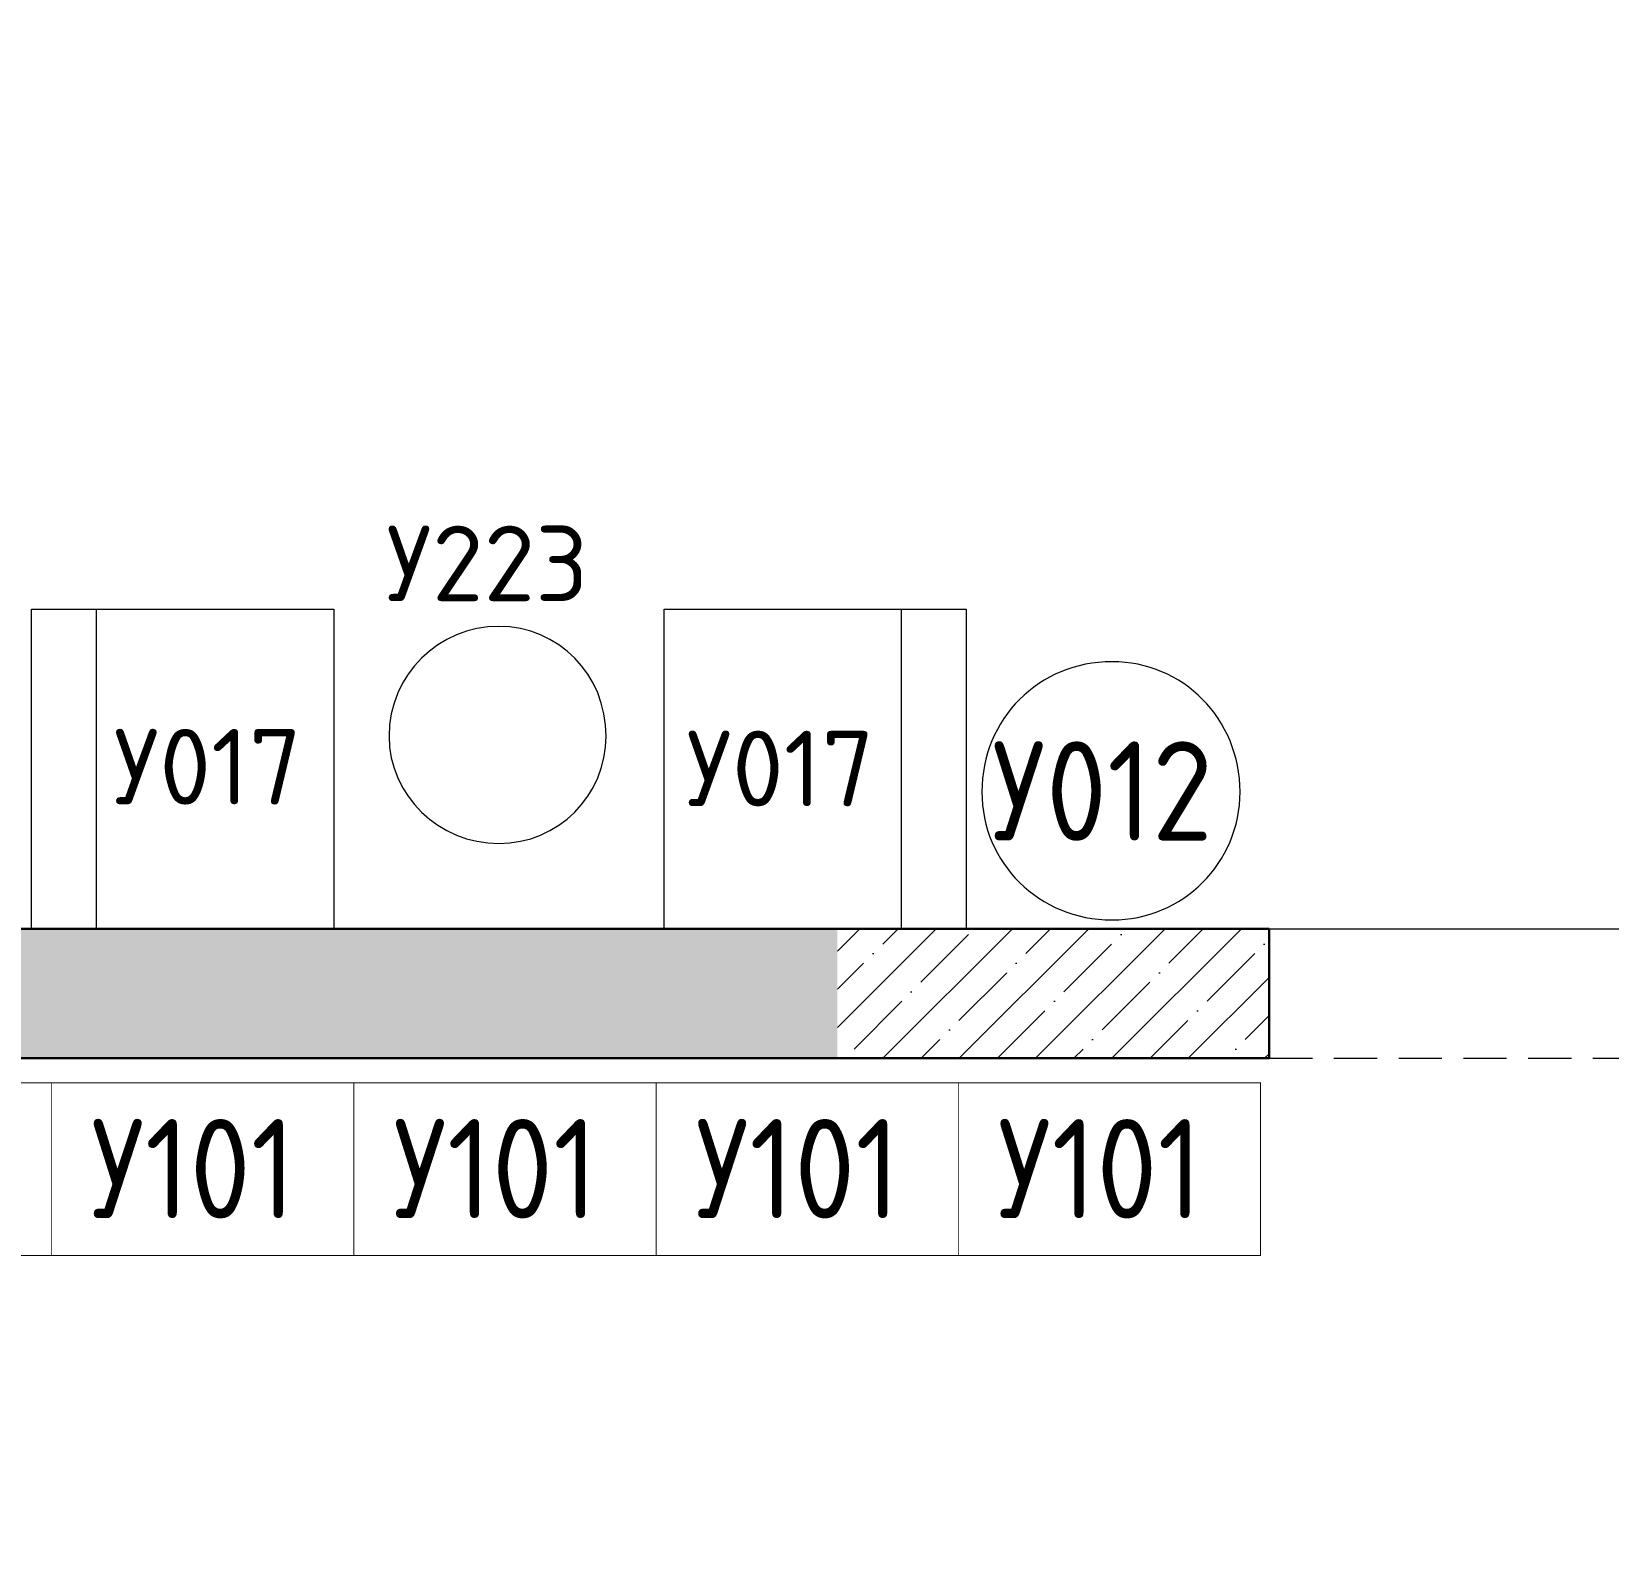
# Model space of a CAD drawing. Header units: millimetres. Extents: x -8417289 to 9420486, y 0 to 166066.
# Drawn here: x 87041 to 90693, y 73698 to 77243 of the extents above; entities that cross this region are included whole.
import ezdxf
from ezdxf import colors
from ezdxf.entities.mleader import LeaderData, LeaderLine
from ezdxf.math import Vec2, Vec3

# ---------------------------------------------------------------- set-up
doc = ezdxf.new("R2010")
doc.units = ezdxf.units.MM
doc.header["$MEASUREMENT"] = 0
doc.linetypes.add('ADSK_Штриховая_ш2 п1', pattern=[3, 2, -1])
doc.linetypes.add('CENTER', pattern=[2, 1.25, -0.25, 0.25, -0.25])
for name, color, linetype, lineweight in [('АР_Оси', 195, 'Continuous', 9), ('АР_Сущ Несущая стена', 216, 'Continuous', 30), ('АР_тонкая линия', 250, 'Continuous', 0), ('АР_Штриховка монолит', 250, 'Continuous', 9), ('ТХ_мебель передв', 250, 'Continuous', 13), ('ТХ_ОСНОВНОЙ', 103, 'Continuous', 25)]:
    doc.layers.add(name, color=color, linetype=linetype, lineweight=lineweight)
doc.layers.add('ТХ_мебель передв_поз', color=251, linetype='Continuous')
doc.layers.add('ТХ_привязки ЭО', color=96, linetype='Continuous')
doc.styles.add('ISOCPEUR', font='isocpeur.TTF')
doc.styles.add('ISOCPEUR_1', font='isocpeur.TTF', dxfattribs={"width": 0.9, "height": 250})

# ---------------------------------------------------------------- blocks, each defined once
blk = doc.blocks.new('У101')
at = {"layer": 'ТХ_мебель передв', "const_width": 2}
blk.add_lwpolyline([(341447.9, -227857.8), (342147.9, -227857.8), (342147.9, -228257.8), (341447.9, -228257.8)], close=True, dxfattribs=at)
blk = doc.blocks.new('У017')
at = {"layer": 'ТХ_мебель передв'}
blk.add_lwpolyline([(252941.7, -218301.8), (253681.7, -218301.8), (253681.7, -219001.8), (252941.7, -219001.8)], close=True, dxfattribs=at)
blk.add_lwpolyline([(252941.7, -219001.8), (252941.7, -218851.8), (253681.7, -218851.8), (253681.7, -219001.8)], dxfattribs=at)
blk = doc.blocks.new('Стол низкий')
at = {"layer": 'ТХ_мебель передв'}
blk.add_open_spline([(184399.6, -228430.1, 0), (184399.6, -228567.7, 0), (184288.4, -228678.8, 0), (184150.8, -228678.8, 0), (184013.3, -228678.8, 0), (183896.8, -228567.7, 0), (183896.8, -228430.1, 0), (183896.8, -228287.3, 0), (184013.3, -228176.1, 0), (184150.8, -228176.1, 0), (184288.4, -228176.1, 0), (184399.6, -228287.3, 0), (184399.6, -228430.1, 0)], degree=3, knots=[0, 0, 0, 0, 1, 1, 1, 2, 2, 2, 3, 3, 3, 4, 4, 4, 4], dxfattribs=at)
blk = doc.blocks.new('У012')
at = {"layer": 'ТХ_мебель передв'}
blk.add_open_spline([(-181454, 44963.5, -0.6), (-181454, 44799.5, -0.6), (-181586.3, 44667.2, -0.6), (-181750.4, 44667.2, -0.6), (-181919.7, 44667.2, -0.6), (-182052, 44799.5, -0.6), (-182052, 44963.5, -0.6), (-182052, 45132.9, -0.6), (-181919.7, 45265.2, -0.6), (-181750.4, 45265.2, -0.6), (-181586.3, 45265.2, -0.6), (-181454, 45132.9, -0.6), (-181454, 44963.5, -0.6)], degree=3, knots=[0, 0, 0, 0, 1, 1, 1, 2, 2, 2, 3, 3, 3, 4, 4, 4, 4], dxfattribs=at)
blk = doc.blocks.new('_None')

msp = doc.modelspace()

# ---------------------------------------------------------------- hatches: boundary and pattern name
at = {"layer": 'АР_Штриховка монолит', "ltscale": 100}
h = msp.add_hatch(dxfattribs=at)
h.set_pattern_fill('ANSI35', color=256, scale=500)
h.paths.add_polyline_path([(109437.5, 86650.7), (74937.5, 86650.7), (74937.5, 82685.7), (74937.5, 82485.7), (74937.5, 75165.7), (75037.5, 75165.7), (75037.5, 73908.2), (75237.5, 73908.2), (75237.5, 74865.7), (78992.5, 74865.7), (78992.5, 73698.2), (79192.5, 73698.2), (79192.5, 74865.7), (88907.5, 74865.7), (88907.5, 75165.7), (75237.5, 75165.7), (75237.5, 86350.7), (109437.5, 86350.7)])
h = msp.add_hatch(dxfattribs=at)
h.set_pattern_fill('ANSI35', color=256, scale=500)
h.set_pattern_definition([(45, (-3000.02, 0), (-88.38835, 88.38835), []), (45, (-2911.63, 0), (-88.38835, 88.38835), [156.25, -31.25, 0, -31.25])])
h.paths.add_polyline_path([(89907.5, 75165.7), (88907.5, 75165.7), (88907.5, 74865.7), (89907.5, 74865.7)])

# ---------------------------------------------------------------- linework, layer by layer
at = {"layer": 'АР_Оси', "linetype": 'CENTER', "ltscale": 1000}
msp.add_line((45508.7, 75165.7), (129105.9, 75165.7), dxfattribs=at)
at = {"layer": 'АР_Сущ Несущая стена', "ltscale": 100}
for p, q in [((75237.5, 75165.7), (89907.5, 75165.7)), ((89907.5, 75165.7), (89907.5, 74865.7)), ((79192.5, 74865.7), (89907.5, 74865.7))]:
    msp.add_line(p, q, dxfattribs=at)
at = {"layer": 'АР_тонкая линия', "linetype": 'ADSK_Штриховая_ш2 п1', "ltscale": 50}
for p, q in [((89907.5, 75165.7), (91907.5, 75165.7)), ((89907.5, 74865.7), (91907.5, 74865.7))]:
    msp.add_line(p, q, dxfattribs=at)
at = {"layer": 'ТХ_мебель передв', "ltscale": 100}
msp.add_lwpolyline([(88538.3, 74865.6), (89258.3, 74865.6)], dxfattribs=at)

# ---------------------------------------------------------------- block references
at = {"layer": 'ТХ_мебель передв'}
msp.add_blockref('У012', (271294.1, 30518.8, 0.6), dxfattribs=at)
at = {"layer": 'ТХ_ОСНОВНОЙ'}
for p, rotation in [((306042.8, 328847.4), 270), ((-129795.9, -177776), 90)]:
    msp.add_blockref('У017', p, dxfattribs=dict(at, rotation=rotation))
for name, p in [('Стол низкий', (-96027.8, 304041.8, 0)), ('У101', (-255060.3, 302666.6)), ('У101', (-254360.3, 302666.6)), ('У101', (-253660.3, 302666.6)), ('У101', (-252960.3, 302666.6)), ('У101', (-252260.3, 302666.6))]:
    msp.add_blockref(name, p, dxfattribs=at)

# ---------------------------------------------------------------- texts
at = {"layer": 'ТХ_мебель передв_поз', "color": 2, "lineweight": 35, "style": 'ISOCPEUR'}
for s, p in [('У223', (87861.9, 75923.9)), ('У017', (87230.5, 75453.2)), ('У017', (88556.9, 75449.1))]:
    msp.add_text(s, height=175, dxfattribs=at).set_placement(p)
at = {"layer": 'ТХ_мебель передв_поз', "color": 2, "style": 'ISOCPEUR_1', "width": 0.9}
msp.add_text('У012', height=230, dxfattribs=at).set_placement((89264.4, 75369.4))
at = {"layer": 'ТХ_мебель передв_поз', "color": 2, "lineweight": 35, "style": 'ISOCPEUR_1', "width": 0.9}
for p in [(87177.6, 74494.9), (87877.6, 74494.9), (88577.6, 74494.9), (89277.6, 74494.8)]:
    msp.add_text('У101', height=230, dxfattribs=at).set_placement(p)

# ---------------------------------------------------------------- leaders
at = {"layer": 'ТХ_привязки ЭО'}
ml = msp.add_multileader_mtext('Standard', dxfattribs=at)
ml.set_content('{\\fArial|b0|i0|c204|p34;Розетка на \\fArial|b0|i0|c0|p34;H-1800\\fArial|b0|i0|c204|p34;мм от УЧП\\Pдля подкл.:\\P- 1х0.5кВт/220В/1Ф - доп. оборуд-е}', color=256, style='ISOCPEUR')
ml.set_leader_properties()
ml.set_arrow_properties(name='NONE')
ml.build(insert=Vec2(0, 0))
ml.multileader.update_dxf_attribs({"text_left_attachment_type": 6, "text_right_attachment_type": 6, "dogleg_length": 0.36})
ctx = ml.context
ctx.base_point, ctx.char_height, ctx.plane_origin = Vec3(92852.7, 76945), 200, Vec3(96730.8, 80570.4)
ctx.left_attachment, ctx.right_attachment = 6, 6
notes = []
notes.append((ctx, [(0, (1, 1, 0), (92852.3, 76945), (1, 0), 0.36, [(1, [(89133.8, 78517.8)], 0, [])])]))
ctx.mtext.insert, ctx.mtext.width, ctx.mtext.flow_direction = Vec3(92854.7, 77203.8), 4801.524, 5
for ctx, leaders in notes:
    for number, flags, end, landing, length, lines in leaders:
        leader = LeaderData()
        leader.index, (leader.has_last_leader_line, leader.has_dogleg_vector, leader.attachment_direction) = number, flags
        leader.last_leader_point, leader.dogleg_vector, leader.dogleg_length = Vec3(end), Vec3(landing), length
        for number, points, colour, breaks in lines:
            line = LeaderLine()
            line.index, line.vertices, line.color, line.breaks = number, Vec3.list(points), colors.encode_raw_color(colour), breaks
            leader.lines.append(line)
        ctx.leaders.append(leader)

doc.saveas('drawing.dxf')
